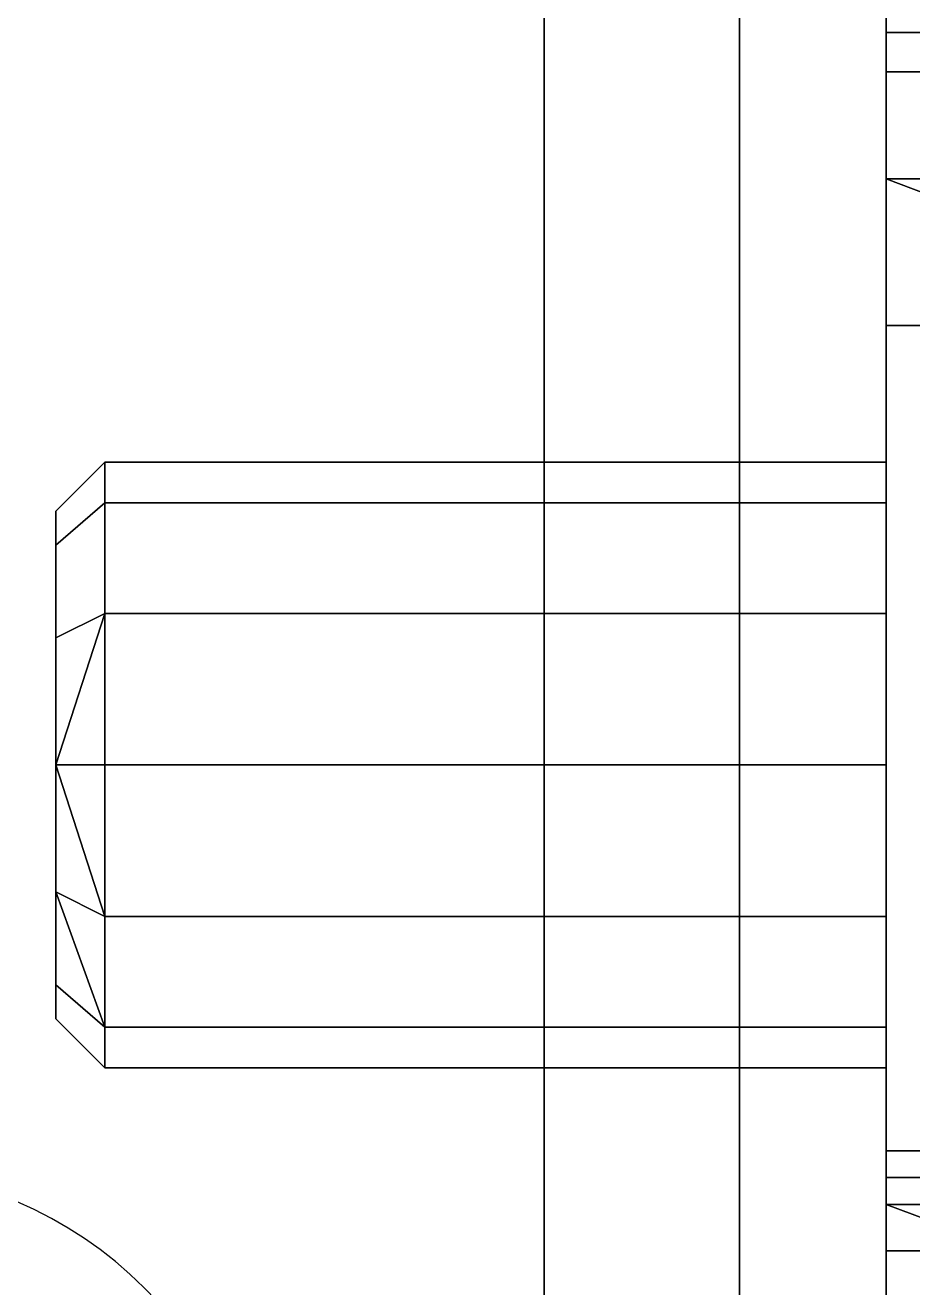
# Model space of a CAD drawing. Extents: x -1998 to 40, y -600 to 0.
# Drawn here: x -1967.31 to -1958.23, y -397.1 to -384.18 of the extents above; entities that cross this region are included whole.
import ezdxf

# ---------------------------------------------------------------- set-up
doc = ezdxf.new("R2010")
doc.units = 0

# ---------------------------------------------------------------- blocks, each defined once
blk = doc.blocks.new('rack tv terrero.bajo.Suelo1', base_point=(20, 20))
at = {"layer": 'e-cerezo locarno H1632', "color": 0}
for points in [[(20, 20), (20, 432), (1500, 432), (1500, 20)], [(20, 20, 18), (20, 432, 18), (1500, 432, 18), (1500, 20, 18)]]:
    blk.add_3dface(points, dxfattribs=at)
blk = doc.blocks.new('rack tv terrero.bajo.Suelo')
at = {"layer": 'e-cerezo locarno H1632'}
blk.add_blockref('rack tv terrero.bajo.Suelo1', (20, 20), dxfattribs=at)
blk = doc.blocks.new('rack tv terrero.bajo.Techo1', base_point=(1500, 0, 600))
at = {"layer": 'e-cerezo locarno H1632', "color": 0}
for points in [[(1500, 0, 600), (1500, 432, 600), (0, 432, 600), (0, 0, 600)], [(1500, 0, 582), (1500, 432, 582), (0, 432, 582), (0, 0, 582)]]:
    blk.add_3dface(points, dxfattribs=at)
blk = doc.blocks.new('rack tv terrero.bajo.Techo')
at = {"layer": 'Taladro', "extrusion": (0, 0, -1)}
blk.add_circle((-29, 50, -600), 4.103, dxfattribs=at)
at = {"layer": 'e-cerezo locarno H1632'}
blk.add_blockref('rack tv terrero.bajo.Techo1', (1500, 0, 600), dxfattribs=at)
blk = doc.blocks.new('rack tv terrero.bajo.Latl Izq1', base_point=(20, 20, 582))
at = {"layer": 'e-cerezo locarno', "color": 0}
blk.add_3dface([(38, 20, 582), (38, 432, 582), (20, 432, 582), (20, 20, 582)], dxfattribs=at)
at = {"layer": 'e-cerezo locarno H1632', "color": 0}
for points in [[(38, 432, 18), (38, 20, 18), (20, 20, 18), (20, 432, 18)], [(38, 20, 582), (38, 432, 582), (38, 432, 18), (38, 20, 18)]]:
    blk.add_3dface(points, dxfattribs=at)
blk = doc.blocks.new('rack tv terrero.bajo.Latl Izq4', base_point=(39.5, 62.75, 327.5))
at = {"layer": 'ACCESSORY', "color": 0, "invisible_edges": 8}
for points in [[(39.5, 73.25, 310.5), (39.5, 65.75, 310.5), (43.5, 65.75, 310.5), (39.5, 73.25, 310.5)], [(39.5, 73.25, 310.5), (39.5, 73.25, 307.25), (39.5, 65.75, 310.5), (39.5, 73.25, 310.5)], [(39.5, 65.75, 310.5), (39.5, 73.25, 307.25), (39.5, 65.75, 293.5), (39.5, 65.75, 310.5)], [(44.9, 73.25, 310.5), (39.5, 73.25, 310.5), (43.5, 65.75, 310.5), (44.9, 73.25, 310.5)], [(39.5, 73.25, 296.75), (39.5, 65.75, 293.5), (39.5, 73.25, 307.25), (39.5, 73.25, 296.75)], [(39.5, 73.25, 293.5), (39.5, 65.75, 293.5), (39.5, 73.25, 296.75), (39.5, 73.25, 293.5)], [(39.5, 65.75, 324.5), (39.5, 58.25, 321.1), (39.5, 62.75, 327.5), (39.5, 65.75, 324.5)], [(39.5, 65.348, 326), (39.5, 65.75, 324.5), (39.5, 62.75, 327.5), (39.5, 65.348, 326)], [(39.5, 65.75, 324.5), (39.5, 59.8, 320.685), (39.5, 58.25, 321.1), (39.5, 65.75, 324.5)], [(39.5, 65.75, 324.5), (39.5, 65.75, 310.5), (39.5, 58.25, 314.9), (39.5, 65.75, 324.5)], [(39.5, 65.75, 324.5), (39.5, 60.935, 319.55), (39.5, 59.8, 320.685), (39.5, 65.75, 324.5)], [(39.5, 65.75, 324.5), (39.5, 61.35, 318), (39.5, 60.935, 319.55), (39.5, 65.75, 324.5)], [(39.5, 65.75, 324.5), (39.5, 60.935, 316.45), (39.5, 61.35, 318), (39.5, 65.75, 324.5)], [(39.5, 65.75, 310.5), (39.5, 54.025, 305.025), (39.5, 58.25, 314.9), (39.5, 65.75, 310.5)], [(39.5, 54.025, 305.025), (39.5, 65.75, 310.5), (39.5, 54.3, 304), (39.5, 54.025, 305.025)], [(39.5, 54.3, 304), (39.5, 65.75, 310.5), (39.5, 65.75, 293.5), (39.5, 54.3, 304)], [(39.5, 54.3, 304), (39.5, 65.75, 293.5), (39.5, 54.3, 300), (39.5, 54.3, 304)], [(39.5, 54.025, 298.975), (39.5, 54.3, 300), (39.5, 65.75, 293.5), (39.5, 54.025, 298.975)], [(39.5, 58.25, 289.1), (39.5, 54.025, 298.975), (39.5, 65.75, 293.5), (39.5, 58.25, 289.1)], [(39.5, 59.8, 288.685), (39.5, 58.25, 289.1), (39.5, 65.75, 293.5), (39.5, 59.8, 288.685)], [(39.5, 60.935, 287.55), (39.5, 59.8, 288.685), (39.5, 65.75, 293.5), (39.5, 60.935, 287.55)], [(39.5, 61.35, 286), (39.5, 60.935, 287.55), (39.5, 65.75, 293.5), (39.5, 61.35, 286)], [(39.5, 65.75, 279.5), (39.5, 61.35, 286), (39.5, 65.75, 293.5), (39.5, 65.75, 279.5)], [(39.5, 61.35, 286), (39.5, 65.75, 279.5), (39.5, 60.935, 284.45), (39.5, 61.35, 286)], [(39.5, 59.8, 283.315), (39.5, 60.935, 284.45), (39.5, 65.75, 279.5), (39.5, 59.8, 283.315)], [(39.5, 62.75, 276.5), (39.5, 59.8, 283.315), (39.5, 65.75, 279.5), (39.5, 62.75, 276.5)], [(39.5, 65.75, 279.5), (39.5, 65.348, 278), (39.5, 62.75, 276.5), (39.5, 65.75, 279.5)], [(39.5, 64.25, 327.098), (39.5, 65.348, 326), (39.5, 62.75, 327.5), (39.5, 64.25, 327.098)], [(39.5, 65.348, 278), (39.5, 64.25, 276.902), (39.5, 62.75, 276.5), (39.5, 65.348, 278)], [(39.5, 62.75, 327.5), (43.5, 62.75, 327.5), (39.5, 64.25, 327.098), (39.5, 62.75, 327.5)], [(43.5, 64.25, 327.098), (39.5, 64.25, 327.098), (43.5, 62.75, 327.5), (43.5, 64.25, 327.098)], [(39.5, 62.75, 327.5), (39.5, 58.25, 321.1), (39.5, 53.75, 327.5), (39.5, 62.75, 327.5)], [(39.5, 58.25, 282.9), (39.5, 59.8, 283.315), (39.5, 62.75, 276.5), (39.5, 58.25, 282.9)], [(39.5, 53.75, 276.5), (39.5, 58.25, 282.9), (39.5, 62.75, 276.5), (39.5, 53.75, 276.5)], [(31, 60.502, 319.3), (31, 60.85, 318), (31, 55.65, 318), (31, 60.502, 319.3)], [(31, 55.65, 318), (31, 60.85, 318), (31, 55.998, 316.7), (31, 55.65, 318)], [(31, 60.502, 316.7), (31, 55.998, 316.7), (31, 60.85, 318), (31, 60.502, 316.7)], [(31, 60.502, 287.3), (31, 60.85, 286), (31, 55.65, 286), (31, 60.502, 287.3)], [(31, 55.65, 286), (31, 60.85, 286), (31, 55.998, 284.7), (31, 55.65, 286)], [(31, 60.502, 284.7), (31, 55.998, 284.7), (31, 60.85, 286), (31, 60.502, 284.7)], [(31, 60.502, 319.3), (31, 55.998, 319.3), (31, 59.55, 320.252), (31, 60.502, 319.3)], [(31, 55.998, 319.3), (31, 60.502, 319.3), (31, 55.65, 318), (31, 55.998, 319.3)], [(31, 56.95, 315.748), (31, 55.998, 316.7), (31, 60.502, 316.7), (31, 56.95, 315.748)], [(31, 59.55, 315.748), (31, 56.95, 315.748), (31, 60.502, 316.7), (31, 59.55, 315.748)], [(31, 60.502, 287.3), (31, 55.998, 287.3), (31, 59.55, 288.252), (31, 60.502, 287.3)], [(31, 55.998, 287.3), (31, 60.502, 287.3), (31, 55.65, 286), (31, 55.998, 287.3)], [(31, 56.95, 283.748), (31, 55.998, 284.7), (31, 60.502, 284.7), (31, 56.95, 283.748)], [(31, 59.55, 283.748), (31, 56.95, 283.748), (31, 60.502, 284.7), (31, 59.55, 283.748)], [(31, 59.55, 283.748), (31.5, 59.8, 283.315), (31, 58.25, 283.4), (31, 59.55, 283.748)], [(31.5, 59.8, 283.315), (31.5, 58.25, 282.9), (31, 58.25, 283.4), (31.5, 59.8, 283.315)], [(31, 58.25, 320.6), (31, 59.55, 320.252), (31, 56.95, 320.252), (31, 58.25, 320.6)], [(31, 56.95, 320.252), (31, 59.55, 320.252), (31, 55.998, 319.3), (31, 56.95, 320.252)], [(31, 59.55, 315.748), (31, 58.25, 315.4), (31, 56.95, 315.748), (31, 59.55, 315.748)], [(31, 58.25, 288.6), (31, 59.55, 288.252), (31, 56.95, 288.252), (31, 58.25, 288.6)], [(31, 56.95, 288.252), (31, 59.55, 288.252), (31, 55.998, 287.3), (31, 56.95, 288.252)], [(31, 59.55, 283.748), (31, 58.25, 283.4), (31, 56.95, 283.748), (31, 59.55, 283.748)], [(31.5, 58.25, 321.1), (31, 58.25, 320.6), (31.5, 56.7, 320.685), (31.5, 58.25, 321.1)], [(31, 56.95, 320.252), (31.5, 56.7, 320.685), (31, 58.25, 320.6), (31, 56.95, 320.252)], [(39.5, 56.7, 320.685), (39.5, 53.75, 327.5), (39.5, 58.25, 321.1), (39.5, 56.7, 320.685)], [(39.5, 58.25, 314.9), (39.5, 53.275, 305.775), (39.5, 56.7, 315.315), (39.5, 58.25, 314.9)], [(39.5, 54.025, 305.025), (39.5, 53.275, 305.775), (39.5, 58.25, 314.9), (39.5, 54.025, 305.025)], [(39.5, 53.275, 298.225), (39.5, 54.025, 298.975), (39.5, 58.25, 289.1), (39.5, 53.275, 298.225)], [(39.5, 56.7, 288.685), (39.5, 53.275, 298.225), (39.5, 58.25, 289.1), (39.5, 56.7, 288.685)], [(39.5, 58.25, 282.9), (39.5, 53.75, 276.5), (39.5, 56.7, 283.315), (39.5, 58.25, 282.9)], [(31, 56.95, 320.252), (31.5, 55.565, 319.55), (31.5, 56.7, 320.685), (31, 56.95, 320.252)], [(31, 56.95, 320.252), (31, 55.998, 319.3), (31.5, 55.565, 319.55), (31, 56.95, 320.252)], [(39.5, 52.25, 327.098), (39.5, 53.75, 327.5), (39.5, 56.7, 320.685), (39.5, 52.25, 327.098)], [(39.5, 51.152, 326), (39.5, 52.25, 327.098), (39.5, 56.7, 320.685), (39.5, 51.152, 326)], [(39.5, 51.152, 326), (39.5, 56.7, 320.685), (39.5, 50.75, 324.5), (39.5, 51.152, 326)], [(39.5, 56.7, 320.685), (39.5, 55.565, 319.55), (39.5, 50.75, 324.5), (39.5, 56.7, 320.685)], [(39.5, 55.565, 316.45), (39.5, 56.7, 315.315), (39.5, 50.75, 310.5), (39.5, 55.565, 316.45)], [(39.5, 50.75, 310.5), (39.5, 56.7, 315.315), (39.5, 53.275, 305.775), (39.5, 50.75, 310.5)], [(39.5, 53.275, 298.225), (39.5, 56.7, 288.685), (39.5, 50.75, 293.5), (39.5, 53.275, 298.225)], [(39.5, 56.7, 288.685), (39.5, 55.565, 287.55), (39.5, 50.75, 293.5), (39.5, 56.7, 288.685)], [(39.5, 55.565, 284.45), (39.5, 56.7, 283.315), (39.5, 50.75, 279.5), (39.5, 55.565, 284.45)], [(39.5, 50.75, 279.5), (39.5, 56.7, 283.315), (39.5, 53.75, 276.5), (39.5, 50.75, 279.5)], [(39.5, 55.565, 319.55), (39.5, 55.15, 318), (39.5, 50.75, 324.5), (39.5, 55.565, 319.55)], [(39.5, 55.15, 318), (39.5, 55.565, 316.45), (39.5, 50.75, 310.5), (39.5, 55.15, 318)], [(39.5, 50.75, 293.5), (39.5, 55.565, 287.55), (39.5, 55.15, 286), (39.5, 50.75, 293.5)], [(39.5, 55.15, 286), (39.5, 55.565, 284.45), (39.5, 50.75, 279.5), (39.5, 55.15, 286)], [(39.5, 50.75, 324.5), (39.5, 55.15, 318), (39.5, 50.75, 310.5), (39.5, 50.75, 324.5)], [(39.5, 50.75, 293.5), (39.5, 55.15, 286), (39.5, 50.75, 279.5), (39.5, 50.75, 293.5)], [(43.5, 53.75, 327.5), (39.5, 53.75, 327.5), (43.5, 52.25, 327.098), (43.5, 53.75, 327.5)], [(39.5, 53.75, 327.5), (39.5, 52.25, 327.098), (43.5, 52.25, 327.098), (39.5, 53.75, 327.5)], [(39.5, 51.152, 278), (39.5, 50.75, 279.5), (39.5, 53.75, 276.5), (39.5, 51.152, 278)], [(39.5, 52.25, 276.902), (39.5, 51.152, 278), (39.5, 53.75, 276.5), (39.5, 52.25, 276.902)], [(39.5, 52.25, 306.05), (39.5, 50.75, 310.5), (39.5, 53.275, 305.775), (39.5, 52.25, 306.05)], [(39.5, 53.275, 298.225), (39.5, 50.75, 293.5), (39.5, 52.25, 297.95), (39.5, 53.275, 298.225)]]:
    blk.add_3dface(points, dxfattribs=at)
at = {"layer": 'ACCESSORY', "color": 0}
for points in [[(43.5, 65.75, 293.5), (39.5, 65.75, 293.5), (39.5, 73.25, 293.5), (44.9, 73.25, 293.5)], [(39.5, 65.75, 324.5), (39.5, 65.348, 326), (43.5, 65.348, 326), (43.5, 65.75, 324.5)], [(39.5, 59.8, 315.315), (39.5, 60.935, 316.45), (39.5, 65.75, 324.5), (39.5, 58.25, 314.9)], [(43.5, 65.75, 324.5), (43.5, 65.75, 310.5), (39.5, 65.75, 310.5), (39.5, 65.75, 324.5)], [(43.5, 65.75, 279.5), (39.5, 65.75, 279.5), (39.5, 65.75, 293.5), (43.5, 65.75, 293.5)], [(39.5, 65.348, 278), (39.5, 65.75, 279.5), (43.5, 65.75, 279.5), (43.5, 65.348, 278)], [(39.5, 65.348, 326), (39.5, 64.25, 327.098), (43.5, 64.25, 327.098), (43.5, 65.348, 326)], [(39.5, 64.25, 276.902), (39.5, 65.348, 278), (43.5, 65.348, 278), (43.5, 64.25, 276.902)], [(39.5, 62.75, 276.5), (39.5, 64.25, 276.902), (43.5, 64.25, 276.902), (43.5, 62.75, 276.5)], [(39.5, 53.75, 327.5), (43.5, 53.75, 327.5), (43.5, 62.75, 327.5), (39.5, 62.75, 327.5)], [(43.5, 53.75, 276.5), (39.5, 53.75, 276.5), (39.5, 62.75, 276.5), (43.5, 62.75, 276.5)], [(31.5, 60.935, 319.55), (31.5, 61.35, 318), (31, 60.85, 318), (31, 60.502, 319.3)], [(31.5, 61.35, 318), (31.5, 60.935, 316.45), (31, 60.502, 316.7), (31, 60.85, 318)], [(31.5, 60.935, 287.55), (31.5, 61.35, 286), (31, 60.85, 286), (31, 60.502, 287.3)], [(31.5, 61.35, 286), (31.5, 60.935, 284.45), (31, 60.502, 284.7), (31, 60.85, 286)], [(31.5, 61.35, 318), (31.5, 60.935, 319.55), (39.5, 60.935, 319.55), (39.5, 61.35, 318)], [(31.5, 60.935, 316.45), (31.5, 61.35, 318), (39.5, 61.35, 318), (39.5, 60.935, 316.45)], [(31.5, 61.35, 286), (31.5, 60.935, 287.55), (39.5, 60.935, 287.55), (39.5, 61.35, 286)], [(31.5, 60.935, 284.45), (31.5, 61.35, 286), (39.5, 61.35, 286), (39.5, 60.935, 284.45)], [(31.5, 59.8, 320.685), (31.5, 60.935, 319.55), (31, 60.502, 319.3), (31, 59.55, 320.252)], [(31.5, 60.935, 316.45), (31.5, 59.8, 315.315), (31, 59.55, 315.748), (31, 60.502, 316.7)], [(31.5, 59.8, 288.685), (31.5, 60.935, 287.55), (31, 60.502, 287.3), (31, 59.55, 288.252)], [(31.5, 60.935, 284.45), (31.5, 59.8, 283.315), (31, 59.55, 283.748), (31, 60.502, 284.7)], [(31.5, 60.935, 319.55), (31.5, 59.8, 320.685), (39.5, 59.8, 320.685), (39.5, 60.935, 319.55)], [(31.5, 59.8, 315.315), (31.5, 60.935, 316.45), (39.5, 60.935, 316.45), (39.5, 59.8, 315.315)], [(31.5, 60.935, 287.55), (31.5, 59.8, 288.685), (39.5, 59.8, 288.685), (39.5, 60.935, 287.55)], [(31.5, 59.8, 283.315), (31.5, 60.935, 284.45), (39.5, 60.935, 284.45), (39.5, 59.8, 283.315)], [(31.5, 58.25, 321.1), (31.5, 59.8, 320.685), (31, 59.55, 320.252), (31, 58.25, 320.6)], [(31.5, 59.8, 315.315), (31.5, 58.25, 314.9), (31, 58.25, 315.4), (31, 59.55, 315.748)], [(31.5, 58.25, 289.1), (31.5, 59.8, 288.685), (31, 59.55, 288.252), (31, 58.25, 288.6)], [(31.5, 59.8, 320.685), (31.5, 58.25, 321.1), (39.5, 58.25, 321.1), (39.5, 59.8, 320.685)], [(31.5, 58.25, 314.9), (31.5, 59.8, 315.315), (39.5, 59.8, 315.315), (39.5, 58.25, 314.9)], [(31.5, 59.8, 288.685), (31.5, 58.25, 289.1), (39.5, 58.25, 289.1), (39.5, 59.8, 288.685)], [(31.5, 58.25, 282.9), (31.5, 59.8, 283.315), (39.5, 59.8, 283.315), (39.5, 58.25, 282.9)], [(31, 56.95, 315.748), (31, 58.25, 315.4), (31.5, 58.25, 314.9), (31.5, 56.7, 315.315)], [(31, 58.25, 288.6), (31, 56.95, 288.252), (31.5, 56.7, 288.685), (31.5, 58.25, 289.1)], [(31, 56.95, 283.748), (31, 58.25, 283.4), (31.5, 58.25, 282.9), (31.5, 56.7, 283.315)], [(31.5, 58.25, 321.1), (31.5, 56.7, 320.685), (39.5, 56.7, 320.685), (39.5, 58.25, 321.1)], [(31.5, 56.7, 315.315), (31.5, 58.25, 314.9), (39.5, 58.25, 314.9), (39.5, 56.7, 315.315)], [(31.5, 58.25, 289.1), (31.5, 56.7, 288.685), (39.5, 56.7, 288.685), (39.5, 58.25, 289.1)], [(31.5, 56.7, 283.315), (31.5, 58.25, 282.9), (39.5, 58.25, 282.9), (39.5, 56.7, 283.315)], [(31, 55.998, 316.7), (31, 56.95, 315.748), (31.5, 56.7, 315.315), (31.5, 55.565, 316.45)], [(31, 56.95, 288.252), (31, 55.998, 287.3), (31.5, 55.565, 287.55), (31.5, 56.7, 288.685)], [(31, 55.998, 284.7), (31, 56.95, 283.748), (31.5, 56.7, 283.315), (31.5, 55.565, 284.45)], [(31.5, 56.7, 320.685), (31.5, 55.565, 319.55), (39.5, 55.565, 319.55), (39.5, 56.7, 320.685)], [(31.5, 55.565, 316.45), (31.5, 56.7, 315.315), (39.5, 56.7, 315.315), (39.5, 55.565, 316.45)], [(31.5, 56.7, 288.685), (31.5, 55.565, 287.55), (39.5, 55.565, 287.55), (39.5, 56.7, 288.685)], [(31.5, 55.565, 284.45), (31.5, 56.7, 283.315), (39.5, 56.7, 283.315), (39.5, 55.565, 284.45)], [(31, 55.998, 319.3), (31, 55.65, 318), (31.5, 55.15, 318), (31.5, 55.565, 319.55)], [(31, 55.65, 318), (31, 55.998, 316.7), (31.5, 55.565, 316.45), (31.5, 55.15, 318)], [(31, 55.998, 287.3), (31, 55.65, 286), (31.5, 55.15, 286), (31.5, 55.565, 287.55)], [(31, 55.65, 286), (31, 55.998, 284.7), (31.5, 55.565, 284.45), (31.5, 55.15, 286)], [(31.5, 55.565, 319.55), (31.5, 55.15, 318), (39.5, 55.15, 318), (39.5, 55.565, 319.55)], [(31.5, 55.15, 318), (31.5, 55.565, 316.45), (39.5, 55.565, 316.45), (39.5, 55.15, 318)], [(31.5, 55.565, 287.55), (31.5, 55.15, 286), (39.5, 55.15, 286), (39.5, 55.565, 287.55)], [(31.5, 55.15, 286), (31.5, 55.565, 284.45), (39.5, 55.565, 284.45), (39.5, 55.15, 286)], [(39.5, 54.025, 305.025), (39.5, 54.3, 304), (45.034, 54.3, 304), (45.034, 54.025, 305.025)], [(39.5, 54.3, 304), (39.5, 54.3, 300), (45.034, 54.3, 300), (45.034, 54.3, 304)], [(45.034, 54.3, 300), (39.5, 54.3, 300), (39.5, 54.025, 298.975), (45.034, 54.025, 298.975)], [(39.5, 53.275, 305.775), (39.5, 54.025, 305.025), (45.034, 54.025, 305.025), (45.034, 53.275, 305.775)], [(45.034, 54.025, 298.975), (39.5, 54.025, 298.975), (39.5, 53.275, 298.225), (45.034, 53.275, 298.225)], [(39.5, 52.25, 276.902), (39.5, 53.75, 276.5), (43.5, 53.75, 276.5), (43.5, 52.25, 276.902)], [(39.5, 52.25, 306.05), (39.5, 53.275, 305.775), (45.034, 53.275, 305.775), (45.034, 52.25, 306.05)], [(45.034, 53.275, 298.225), (39.5, 53.275, 298.225), (39.5, 52.25, 297.95), (45.034, 52.25, 297.95)]]:
    blk.add_3dface(points, dxfattribs=at)
blk = doc.blocks.new('rack tv terrero.bajo.Latl Izq5', base_point=(39.5, 62.75, 145.5))
at = {"layer": 'ACCESSORY', "color": 0, "invisible_edges": 8}
for points in [[(39.5, 73.25, 128.5), (39.5, 65.75, 128.5), (43.5, 65.75, 128.5), (39.5, 73.25, 128.5)], [(39.5, 73.25, 128.5), (39.5, 73.25, 125.25), (39.5, 65.75, 128.5), (39.5, 73.25, 128.5)], [(39.5, 65.75, 128.5), (39.5, 73.25, 125.25), (39.5, 65.75, 111.5), (39.5, 65.75, 128.5)], [(44.9, 73.25, 128.5), (39.5, 73.25, 128.5), (43.5, 65.75, 128.5), (44.9, 73.25, 128.5)], [(39.5, 73.25, 114.75), (39.5, 65.75, 111.5), (39.5, 73.25, 125.25), (39.5, 73.25, 114.75)], [(39.5, 73.25, 111.5), (39.5, 65.75, 111.5), (39.5, 73.25, 114.75), (39.5, 73.25, 111.5)], [(39.5, 65.75, 142.5), (39.5, 58.25, 139.1), (39.5, 62.75, 145.5), (39.5, 65.75, 142.5)], [(39.5, 65.348, 144), (39.5, 65.75, 142.5), (39.5, 62.75, 145.5), (39.5, 65.348, 144)], [(39.5, 65.75, 142.5), (39.5, 59.8, 138.685), (39.5, 58.25, 139.1), (39.5, 65.75, 142.5)], [(39.5, 65.75, 142.5), (39.5, 65.75, 128.5), (39.5, 58.25, 132.9), (39.5, 65.75, 142.5)], [(39.5, 65.75, 142.5), (39.5, 60.935, 137.55), (39.5, 59.8, 138.685), (39.5, 65.75, 142.5)], [(39.5, 65.75, 142.5), (39.5, 61.35, 136), (39.5, 60.935, 137.55), (39.5, 65.75, 142.5)], [(39.5, 65.75, 142.5), (39.5, 60.935, 134.45), (39.5, 61.35, 136), (39.5, 65.75, 142.5)], [(39.5, 65.75, 128.5), (39.5, 54.025, 123.025), (39.5, 58.25, 132.9), (39.5, 65.75, 128.5)], [(39.5, 54.025, 123.025), (39.5, 65.75, 128.5), (39.5, 54.3, 122), (39.5, 54.025, 123.025)], [(39.5, 54.3, 122), (39.5, 65.75, 128.5), (39.5, 65.75, 111.5), (39.5, 54.3, 122)], [(39.5, 54.3, 122), (39.5, 65.75, 111.5), (39.5, 54.3, 118), (39.5, 54.3, 122)], [(39.5, 54.025, 116.975), (39.5, 54.3, 118), (39.5, 65.75, 111.5), (39.5, 54.025, 116.975)], [(39.5, 58.25, 107.1), (39.5, 54.025, 116.975), (39.5, 65.75, 111.5), (39.5, 58.25, 107.1)], [(39.5, 59.8, 106.685), (39.5, 58.25, 107.1), (39.5, 65.75, 111.5), (39.5, 59.8, 106.685)], [(39.5, 60.935, 105.55), (39.5, 59.8, 106.685), (39.5, 65.75, 111.5), (39.5, 60.935, 105.55)], [(39.5, 61.35, 104), (39.5, 60.935, 105.55), (39.5, 65.75, 111.5), (39.5, 61.35, 104)], [(39.5, 65.75, 97.5), (39.5, 61.35, 104), (39.5, 65.75, 111.5), (39.5, 65.75, 97.5)], [(39.5, 61.35, 104), (39.5, 65.75, 97.5), (39.5, 60.935, 102.45), (39.5, 61.35, 104)], [(39.5, 59.8, 101.315), (39.5, 60.935, 102.45), (39.5, 65.75, 97.5), (39.5, 59.8, 101.315)], [(39.5, 62.75, 94.5), (39.5, 59.8, 101.315), (39.5, 65.75, 97.5), (39.5, 62.75, 94.5)], [(39.5, 65.75, 97.5), (39.5, 65.348, 96), (39.5, 62.75, 94.5), (39.5, 65.75, 97.5)], [(39.5, 64.25, 145.098), (39.5, 65.348, 144), (39.5, 62.75, 145.5), (39.5, 64.25, 145.098)], [(39.5, 65.348, 96), (39.5, 64.25, 94.902), (39.5, 62.75, 94.5), (39.5, 65.348, 96)], [(39.5, 62.75, 145.5), (43.5, 62.75, 145.5), (39.5, 64.25, 145.098), (39.5, 62.75, 145.5)], [(43.5, 64.25, 145.098), (39.5, 64.25, 145.098), (43.5, 62.75, 145.5), (43.5, 64.25, 145.098)], [(39.5, 62.75, 145.5), (39.5, 58.25, 139.1), (39.5, 53.75, 145.5), (39.5, 62.75, 145.5)], [(39.5, 58.25, 100.9), (39.5, 59.8, 101.315), (39.5, 62.75, 94.5), (39.5, 58.25, 100.9)], [(39.5, 53.75, 94.5), (39.5, 58.25, 100.9), (39.5, 62.75, 94.5), (39.5, 53.75, 94.5)], [(31, 60.502, 137.3), (31, 60.85, 136), (31, 55.65, 136), (31, 60.502, 137.3)], [(31, 55.65, 136), (31, 60.85, 136), (31, 55.998, 134.7), (31, 55.65, 136)], [(31, 60.502, 134.7), (31, 55.998, 134.7), (31, 60.85, 136), (31, 60.502, 134.7)], [(31, 60.502, 105.3), (31, 60.85, 104), (31, 55.65, 104), (31, 60.502, 105.3)], [(31, 55.65, 104), (31, 60.85, 104), (31, 55.998, 102.7), (31, 55.65, 104)], [(31, 60.502, 102.7), (31, 55.998, 102.7), (31, 60.85, 104), (31, 60.502, 102.7)], [(31, 60.502, 137.3), (31, 55.998, 137.3), (31, 59.55, 138.252), (31, 60.502, 137.3)], [(31, 55.998, 137.3), (31, 60.502, 137.3), (31, 55.65, 136), (31, 55.998, 137.3)], [(31, 56.95, 133.748), (31, 55.998, 134.7), (31, 60.502, 134.7), (31, 56.95, 133.748)], [(31, 59.55, 133.748), (31, 56.95, 133.748), (31, 60.502, 134.7), (31, 59.55, 133.748)], [(31, 60.502, 105.3), (31, 55.998, 105.3), (31, 59.55, 106.252), (31, 60.502, 105.3)], [(31, 55.998, 105.3), (31, 60.502, 105.3), (31, 55.65, 104), (31, 55.998, 105.3)], [(31, 56.95, 101.748), (31, 55.998, 102.7), (31, 60.502, 102.7), (31, 56.95, 101.748)], [(31, 59.55, 101.748), (31, 56.95, 101.748), (31, 60.502, 102.7), (31, 59.55, 101.748)], [(31, 59.55, 101.748), (31.5, 59.8, 101.315), (31, 58.25, 101.4), (31, 59.55, 101.748)], [(31.5, 59.8, 101.315), (31.5, 58.25, 100.9), (31, 58.25, 101.4), (31.5, 59.8, 101.315)], [(31, 58.25, 138.6), (31, 59.55, 138.252), (31, 56.95, 138.252), (31, 58.25, 138.6)], [(31, 56.95, 138.252), (31, 59.55, 138.252), (31, 55.998, 137.3), (31, 56.95, 138.252)], [(31, 59.55, 133.748), (31, 58.25, 133.4), (31, 56.95, 133.748), (31, 59.55, 133.748)], [(31, 58.25, 106.6), (31, 59.55, 106.252), (31, 56.95, 106.252), (31, 58.25, 106.6)], [(31, 56.95, 106.252), (31, 59.55, 106.252), (31, 55.998, 105.3), (31, 56.95, 106.252)], [(31, 59.55, 101.748), (31, 58.25, 101.4), (31, 56.95, 101.748), (31, 59.55, 101.748)], [(31.5, 58.25, 139.1), (31, 58.25, 138.6), (31.5, 56.7, 138.685), (31.5, 58.25, 139.1)], [(31, 56.95, 138.252), (31.5, 56.7, 138.685), (31, 58.25, 138.6), (31, 56.95, 138.252)], [(39.5, 56.7, 138.685), (39.5, 53.75, 145.5), (39.5, 58.25, 139.1), (39.5, 56.7, 138.685)], [(39.5, 58.25, 132.9), (39.5, 53.275, 123.775), (39.5, 56.7, 133.315), (39.5, 58.25, 132.9)], [(39.5, 54.025, 123.025), (39.5, 53.275, 123.775), (39.5, 58.25, 132.9), (39.5, 54.025, 123.025)], [(39.5, 53.275, 116.225), (39.5, 54.025, 116.975), (39.5, 58.25, 107.1), (39.5, 53.275, 116.225)], [(39.5, 56.7, 106.685), (39.5, 53.275, 116.225), (39.5, 58.25, 107.1), (39.5, 56.7, 106.685)], [(39.5, 58.25, 100.9), (39.5, 53.75, 94.5), (39.5, 56.7, 101.315), (39.5, 58.25, 100.9)], [(31, 56.95, 138.252), (31.5, 55.565, 137.55), (31.5, 56.7, 138.685), (31, 56.95, 138.252)], [(31, 56.95, 138.252), (31, 55.998, 137.3), (31.5, 55.565, 137.55), (31, 56.95, 138.252)], [(39.5, 52.25, 145.098), (39.5, 53.75, 145.5), (39.5, 56.7, 138.685), (39.5, 52.25, 145.098)], [(39.5, 51.152, 144), (39.5, 52.25, 145.098), (39.5, 56.7, 138.685), (39.5, 51.152, 144)], [(39.5, 51.152, 144), (39.5, 56.7, 138.685), (39.5, 50.75, 142.5), (39.5, 51.152, 144)], [(39.5, 56.7, 138.685), (39.5, 55.565, 137.55), (39.5, 50.75, 142.5), (39.5, 56.7, 138.685)], [(39.5, 55.565, 134.45), (39.5, 56.7, 133.315), (39.5, 50.75, 128.5), (39.5, 55.565, 134.45)], [(39.5, 50.75, 128.5), (39.5, 56.7, 133.315), (39.5, 53.275, 123.775), (39.5, 50.75, 128.5)], [(39.5, 53.275, 116.225), (39.5, 56.7, 106.685), (39.5, 50.75, 111.5), (39.5, 53.275, 116.225)], [(39.5, 56.7, 106.685), (39.5, 55.565, 105.55), (39.5, 50.75, 111.5), (39.5, 56.7, 106.685)], [(39.5, 55.565, 102.45), (39.5, 56.7, 101.315), (39.5, 50.75, 97.5), (39.5, 55.565, 102.45)], [(39.5, 50.75, 97.5), (39.5, 56.7, 101.315), (39.5, 53.75, 94.5), (39.5, 50.75, 97.5)], [(39.5, 55.565, 137.55), (39.5, 55.15, 136), (39.5, 50.75, 142.5), (39.5, 55.565, 137.55)], [(39.5, 55.15, 136), (39.5, 55.565, 134.45), (39.5, 50.75, 128.5), (39.5, 55.15, 136)], [(39.5, 50.75, 111.5), (39.5, 55.565, 105.55), (39.5, 55.15, 104), (39.5, 50.75, 111.5)], [(39.5, 55.15, 104), (39.5, 55.565, 102.45), (39.5, 50.75, 97.5), (39.5, 55.15, 104)], [(39.5, 50.75, 142.5), (39.5, 55.15, 136), (39.5, 50.75, 128.5), (39.5, 50.75, 142.5)], [(39.5, 50.75, 111.5), (39.5, 55.15, 104), (39.5, 50.75, 97.5), (39.5, 50.75, 111.5)], [(43.5, 53.75, 145.5), (39.5, 53.75, 145.5), (43.5, 52.25, 145.098), (43.5, 53.75, 145.5)], [(39.5, 53.75, 145.5), (39.5, 52.25, 145.098), (43.5, 52.25, 145.098), (39.5, 53.75, 145.5)], [(39.5, 51.152, 96), (39.5, 50.75, 97.5), (39.5, 53.75, 94.5), (39.5, 51.152, 96)], [(39.5, 52.25, 94.902), (39.5, 51.152, 96), (39.5, 53.75, 94.5), (39.5, 52.25, 94.902)], [(39.5, 52.25, 124.05), (39.5, 50.75, 128.5), (39.5, 53.275, 123.775), (39.5, 52.25, 124.05)], [(39.5, 53.275, 116.225), (39.5, 50.75, 111.5), (39.5, 52.25, 115.95), (39.5, 53.275, 116.225)]]:
    blk.add_3dface(points, dxfattribs=at)
at = {"layer": 'ACCESSORY', "color": 0}
for points in [[(43.5, 65.75, 111.5), (39.5, 65.75, 111.5), (39.5, 73.25, 111.5), (44.9, 73.25, 111.5)], [(39.5, 65.75, 142.5), (39.5, 65.348, 144), (43.5, 65.348, 144), (43.5, 65.75, 142.5)], [(39.5, 59.8, 133.315), (39.5, 60.935, 134.45), (39.5, 65.75, 142.5), (39.5, 58.25, 132.9)], [(43.5, 65.75, 142.5), (43.5, 65.75, 128.5), (39.5, 65.75, 128.5), (39.5, 65.75, 142.5)], [(43.5, 65.75, 97.5), (39.5, 65.75, 97.5), (39.5, 65.75, 111.5), (43.5, 65.75, 111.5)], [(39.5, 65.348, 96), (39.5, 65.75, 97.5), (43.5, 65.75, 97.5), (43.5, 65.348, 96)], [(39.5, 65.348, 144), (39.5, 64.25, 145.098), (43.5, 64.25, 145.098), (43.5, 65.348, 144)], [(39.5, 64.25, 94.902), (39.5, 65.348, 96), (43.5, 65.348, 96), (43.5, 64.25, 94.902)], [(39.5, 62.75, 94.5), (39.5, 64.25, 94.902), (43.5, 64.25, 94.902), (43.5, 62.75, 94.5)], [(39.5, 53.75, 145.5), (43.5, 53.75, 145.5), (43.5, 62.75, 145.5), (39.5, 62.75, 145.5)], [(43.5, 53.75, 94.5), (39.5, 53.75, 94.5), (39.5, 62.75, 94.5), (43.5, 62.75, 94.5)], [(31.5, 60.935, 137.55), (31.5, 61.35, 136), (31, 60.85, 136), (31, 60.502, 137.3)], [(31.5, 61.35, 136), (31.5, 60.935, 134.45), (31, 60.502, 134.7), (31, 60.85, 136)], [(31.5, 60.935, 105.55), (31.5, 61.35, 104), (31, 60.85, 104), (31, 60.502, 105.3)], [(31.5, 61.35, 104), (31.5, 60.935, 102.45), (31, 60.502, 102.7), (31, 60.85, 104)], [(31.5, 61.35, 136), (31.5, 60.935, 137.55), (39.5, 60.935, 137.55), (39.5, 61.35, 136)], [(31.5, 60.935, 134.45), (31.5, 61.35, 136), (39.5, 61.35, 136), (39.5, 60.935, 134.45)], [(31.5, 61.35, 104), (31.5, 60.935, 105.55), (39.5, 60.935, 105.55), (39.5, 61.35, 104)], [(31.5, 60.935, 102.45), (31.5, 61.35, 104), (39.5, 61.35, 104), (39.5, 60.935, 102.45)], [(31.5, 59.8, 138.685), (31.5, 60.935, 137.55), (31, 60.502, 137.3), (31, 59.55, 138.252)], [(31.5, 60.935, 134.45), (31.5, 59.8, 133.315), (31, 59.55, 133.748), (31, 60.502, 134.7)], [(31.5, 59.8, 106.685), (31.5, 60.935, 105.55), (31, 60.502, 105.3), (31, 59.55, 106.252)], [(31.5, 60.935, 102.45), (31.5, 59.8, 101.315), (31, 59.55, 101.748), (31, 60.502, 102.7)], [(31.5, 60.935, 137.55), (31.5, 59.8, 138.685), (39.5, 59.8, 138.685), (39.5, 60.935, 137.55)], [(31.5, 59.8, 133.315), (31.5, 60.935, 134.45), (39.5, 60.935, 134.45), (39.5, 59.8, 133.315)], [(31.5, 60.935, 105.55), (31.5, 59.8, 106.685), (39.5, 59.8, 106.685), (39.5, 60.935, 105.55)], [(31.5, 59.8, 101.315), (31.5, 60.935, 102.45), (39.5, 60.935, 102.45), (39.5, 59.8, 101.315)], [(31.5, 58.25, 139.1), (31.5, 59.8, 138.685), (31, 59.55, 138.252), (31, 58.25, 138.6)], [(31.5, 59.8, 133.315), (31.5, 58.25, 132.9), (31, 58.25, 133.4), (31, 59.55, 133.748)], [(31.5, 58.25, 107.1), (31.5, 59.8, 106.685), (31, 59.55, 106.252), (31, 58.25, 106.6)], [(31.5, 59.8, 138.685), (31.5, 58.25, 139.1), (39.5, 58.25, 139.1), (39.5, 59.8, 138.685)], [(31.5, 58.25, 132.9), (31.5, 59.8, 133.315), (39.5, 59.8, 133.315), (39.5, 58.25, 132.9)], [(31.5, 59.8, 106.685), (31.5, 58.25, 107.1), (39.5, 58.25, 107.1), (39.5, 59.8, 106.685)], [(31.5, 58.25, 100.9), (31.5, 59.8, 101.315), (39.5, 59.8, 101.315), (39.5, 58.25, 100.9)], [(31, 56.95, 133.748), (31, 58.25, 133.4), (31.5, 58.25, 132.9), (31.5, 56.7, 133.315)], [(31, 58.25, 106.6), (31, 56.95, 106.252), (31.5, 56.7, 106.685), (31.5, 58.25, 107.1)], [(31, 56.95, 101.748), (31, 58.25, 101.4), (31.5, 58.25, 100.9), (31.5, 56.7, 101.315)], [(31.5, 58.25, 139.1), (31.5, 56.7, 138.685), (39.5, 56.7, 138.685), (39.5, 58.25, 139.1)], [(31.5, 56.7, 133.315), (31.5, 58.25, 132.9), (39.5, 58.25, 132.9), (39.5, 56.7, 133.315)], [(31.5, 58.25, 107.1), (31.5, 56.7, 106.685), (39.5, 56.7, 106.685), (39.5, 58.25, 107.1)], [(31.5, 56.7, 101.315), (31.5, 58.25, 100.9), (39.5, 58.25, 100.9), (39.5, 56.7, 101.315)], [(31, 55.998, 134.7), (31, 56.95, 133.748), (31.5, 56.7, 133.315), (31.5, 55.565, 134.45)], [(31, 56.95, 106.252), (31, 55.998, 105.3), (31.5, 55.565, 105.55), (31.5, 56.7, 106.685)], [(31, 55.998, 102.7), (31, 56.95, 101.748), (31.5, 56.7, 101.315), (31.5, 55.565, 102.45)], [(31.5, 56.7, 138.685), (31.5, 55.565, 137.55), (39.5, 55.565, 137.55), (39.5, 56.7, 138.685)], [(31.5, 55.565, 134.45), (31.5, 56.7, 133.315), (39.5, 56.7, 133.315), (39.5, 55.565, 134.45)], [(31.5, 56.7, 106.685), (31.5, 55.565, 105.55), (39.5, 55.565, 105.55), (39.5, 56.7, 106.685)], [(31.5, 55.565, 102.45), (31.5, 56.7, 101.315), (39.5, 56.7, 101.315), (39.5, 55.565, 102.45)], [(31, 55.998, 137.3), (31, 55.65, 136), (31.5, 55.15, 136), (31.5, 55.565, 137.55)], [(31, 55.65, 136), (31, 55.998, 134.7), (31.5, 55.565, 134.45), (31.5, 55.15, 136)], [(31, 55.998, 105.3), (31, 55.65, 104), (31.5, 55.15, 104), (31.5, 55.565, 105.55)], [(31, 55.65, 104), (31, 55.998, 102.7), (31.5, 55.565, 102.45), (31.5, 55.15, 104)], [(31.5, 55.565, 137.55), (31.5, 55.15, 136), (39.5, 55.15, 136), (39.5, 55.565, 137.55)], [(31.5, 55.15, 136), (31.5, 55.565, 134.45), (39.5, 55.565, 134.45), (39.5, 55.15, 136)], [(31.5, 55.565, 105.55), (31.5, 55.15, 104), (39.5, 55.15, 104), (39.5, 55.565, 105.55)], [(31.5, 55.15, 104), (31.5, 55.565, 102.45), (39.5, 55.565, 102.45), (39.5, 55.15, 104)], [(39.5, 54.025, 123.025), (39.5, 54.3, 122), (45.034, 54.3, 122), (45.034, 54.025, 123.025)], [(39.5, 54.3, 122), (39.5, 54.3, 118), (45.034, 54.3, 118), (45.034, 54.3, 122)], [(45.034, 54.3, 118), (39.5, 54.3, 118), (39.5, 54.025, 116.975), (45.034, 54.025, 116.975)], [(39.5, 53.275, 123.775), (39.5, 54.025, 123.025), (45.034, 54.025, 123.025), (45.034, 53.275, 123.775)], [(45.034, 54.025, 116.975), (39.5, 54.025, 116.975), (39.5, 53.275, 116.225), (45.034, 53.275, 116.225)], [(39.5, 52.25, 94.902), (39.5, 53.75, 94.5), (43.5, 53.75, 94.5), (43.5, 52.25, 94.902)], [(39.5, 52.25, 124.05), (39.5, 53.275, 123.775), (45.034, 53.275, 123.775), (45.034, 52.25, 124.05)], [(45.034, 53.275, 116.225), (39.5, 53.275, 116.225), (39.5, 52.25, 115.95), (45.034, 52.25, 115.95)]]:
    blk.add_3dface(points, dxfattribs=at)
blk = doc.blocks.new('rack tv terrero.bajo.Latl Izq')
at = {"layer": 'Taladro', "extrusion": (-1, 0, 0)}
for centre in [(-57, 286.08, -38), (-57, 104.08, -38), (-57, 318.08, -38), (-57, 136.08, -38)]:
    blk.add_circle(centre, 2.6, dxfattribs=at)
for name, p in [('rack tv terrero.bajo.Latl Izq4', (39.5, 62.75, 327.5)), ('rack tv terrero.bajo.Latl Izq5', (39.5, 62.75, 145.5))]:
    blk.add_blockref(name, p)
at = {"layer": 'e-cerezo locarno H1632'}
blk.add_blockref('rack tv terrero.bajo.Latl Izq1', (20, 20, 582), dxfattribs=at)
blk = doc.blocks.new('rack tv terrero.bajo.Est  F [1]1', base_point=(38, 20, 404))
at = {"layer": 'e-cerezo locarno H1632', "color": 0}
for points in [[(38, 20, 404), (1482, 20, 404), (1482, 432, 404), (38, 432, 404)], [(38, 20, 422), (1482, 20, 422), (1482, 432, 422), (38, 432, 422)], [(38, 432, 404), (38, 432, 422), (38, 20, 422), (38, 20, 404)]]:
    blk.add_3dface(points, dxfattribs=at)
blk = doc.blocks.new('rack tv terrero.bajo.Est  F [1]')
at = {"layer": 'e-cerezo locarno H1632'}
blk.add_blockref('rack tv terrero.bajo.Est  F [1]1', (38, 20, 404), dxfattribs=at)
blk = doc.blocks.new('rack tv terrero.bajo')
at = {"layer": 'rack tv terrero.bajo.Est  F [1]'}
blk.add_blockref('rack tv terrero.bajo.Est  F [1]', (0, 0), dxfattribs=at)
at = {"layer": 'rack tv terrero.bajo.Latl Izq'}
blk.add_blockref('rack tv terrero.bajo.Latl Izq', (0, 0), dxfattribs=at)
at = {"layer": 'rack tv terrero.bajo.Suelo'}
blk.add_blockref('rack tv terrero.bajo.Suelo', (0, 0), dxfattribs=at)
at = {"layer": 'rack tv terrero.bajo.Techo'}
blk.add_blockref('rack tv terrero.bajo.Techo', (0, 0), dxfattribs=at)
blk = doc.blocks.new('rack tv terrero.piso tarima.Latl Izq1', base_point=(0, 18))
at = {"layer": 'color', "color": 0}
blk.add_3dface([(0, 352), (0, 18), (18, 18), (18, 352)], dxfattribs=at)
at = {"layer": 'e-cerezo locarno H1632', "color": 0}
for points in [[(0, 18, 50), (0, 352, 50), (18, 352, 50), (18, 18, 50)], [(18, 18, 50), (18, 352, 50), (18, 352), (18, 18)]]:
    blk.add_3dface(points, dxfattribs=at)
blk = doc.blocks.new('rack tv terrero.piso tarima.Latl Izq')
at = {"layer": 'e-cerezo locarno H1632'}
blk.add_blockref('rack tv terrero.piso tarima.Latl Izq1', (0, 18), dxfattribs=at)
blk = doc.blocks.new('rack tv terrero.piso tarima')
at = {"layer": 'rack tv terrero.piso tarima.Latl Izq'}
blk.add_blockref('rack tv terrero.piso tarima.Latl Izq', (0, 0), dxfattribs=at)

msp = doc.modelspace()

# ---------------------------------------------------------------- block references
for name, p in [('rack tv terrero.bajo', (-1998, -450, 44)), ('rack tv terrero.piso tarima', (-1980, -430))]:
    msp.add_blockref(name, p)

doc.saveas('drawing.dxf')
